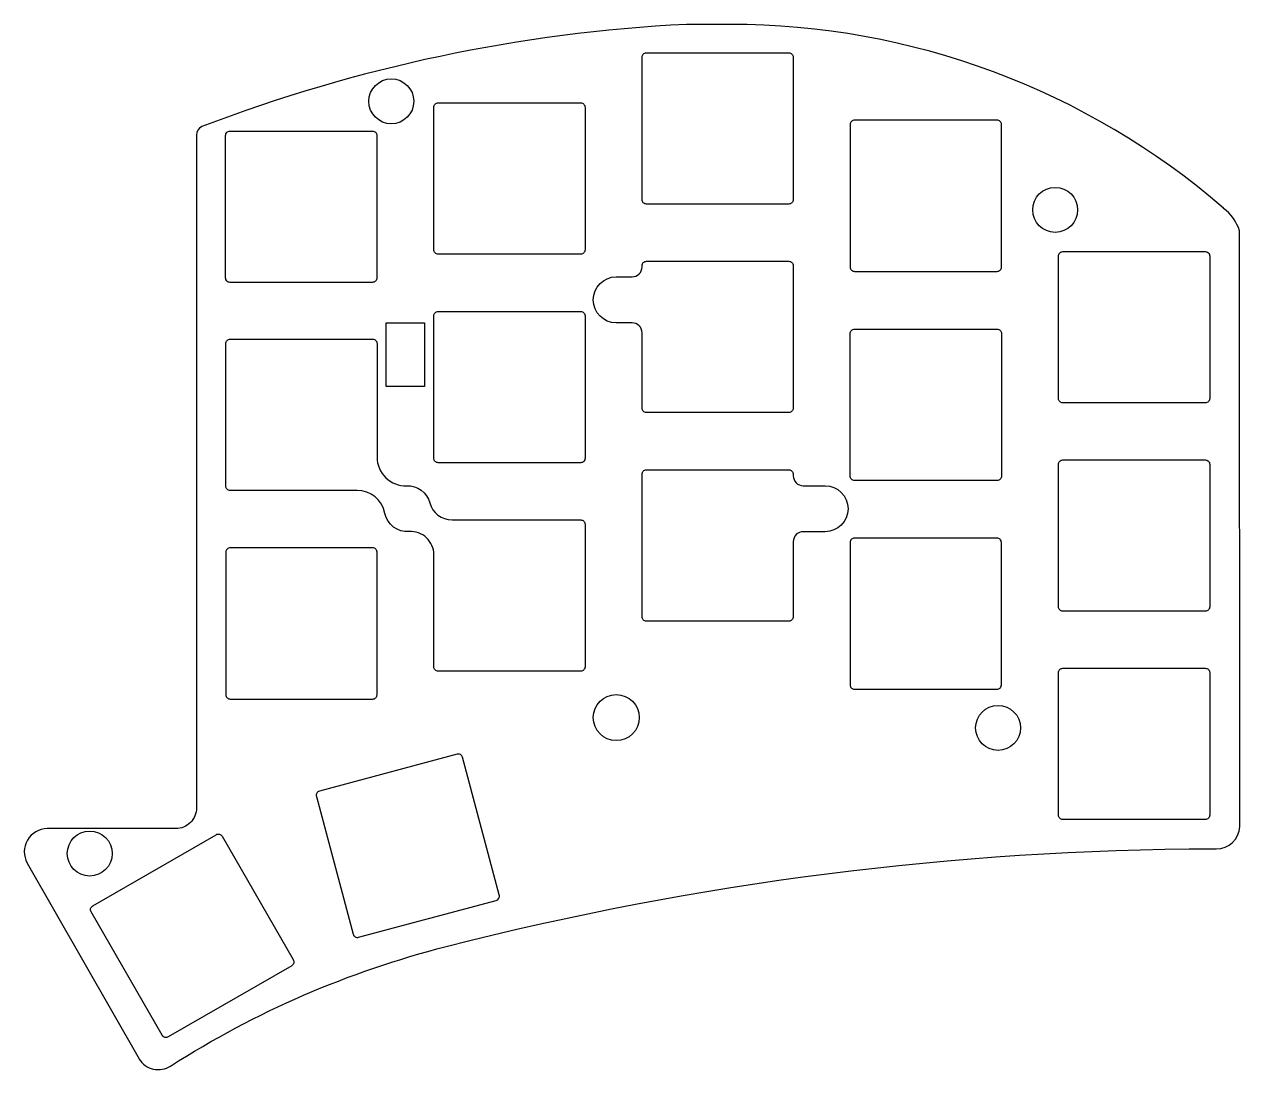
# Model space of a CAD drawing. Header units: millimetres. Extents: x 81 to 192, y -138 to -42.
import ezdxf

# ---------------------------------------------------------------- set-up
doc = ezdxf.new("R2010")
doc.units = ezdxf.units.MM
doc.layers.get('0').update_dxf_attribs({"linetype": 'CONTINUOUS'})

msp = doc.modelspace()

# ---------------------------------------------------------------- linework, layer by layer
for points in [[(94.43, -115.8), (82.72, -115.8, 0.575595), (80.89, -118.94), (91.09, -136.81), (91.09, -136.82, 0.418366), (93.96, -137.45, -0.079413), (119.11, -126.55), (119.12, -126.55, -0.062163), (189.12, -117.64), (189.39, -117.64), (189.39, -117.64, 0.409038), (191.53, -115.61), (191.52, -61.29), (191.52, -61.28, 0.15529), (190.06, -59.22), (190.06, -59.21, 0.180202), (145.02, -42.44), (141.04, -42.44), (141.04, -42.44, 0.078922), (96.82, -51.77), (96.81, -51.77, 0.290966), (96.32, -52.54), (96.33, -71.4), (96.33, -113.9, -0.414258)], [(150.79, -45.43), (150.79, -58.43, -0.414214), (150.39, -58.83), (137.39, -58.83, -0.414214), (136.99, -58.43), (136.99, -45.43, -0.414214), (137.39, -45.03), (150.39, -45.03, -0.414214)], [(117.99, -63), (117.99, -50, -0.414214), (118.39, -49.6), (131.39, -49.6, -0.414214), (131.79, -50), (131.79, -63, -0.414214), (131.39, -63.4), (118.39, -63.4, -0.414214)], [(169.79, -51.57, 0.414214), (169.39, -51.17), (156.39, -51.17, 0.414214), (155.99, -51.57), (155.99, -64.57, 0.414214), (156.39, -64.97), (169.39, -64.97, 0.414214), (169.79, -64.57)], [(112.79, -52.57), (112.79, -65.57, -0.414214), (112.39, -65.97), (99.39, -65.97, -0.414214), (98.99, -65.57), (98.99, -52.57, -0.414214), (99.39, -52.17), (112.39, -52.17, -0.414214)], [(188.79, -63.57), (188.79, -76.57, -0.414214), (188.39, -76.97), (175.39, -76.97, -0.414214), (174.99, -76.57), (174.99, -63.57, -0.414214), (175.39, -63.17), (188.39, -63.17, -0.414214)], [(150.79, -64.45), (150.79, -77.45, -0.414214), (150.39, -77.85), (137.39, -77.85, -0.414214), (136.99, -77.45), (136.99, -70.57, 0.414214), (136.09, -69.67), (134.64, -69.67, -1), (134.64, -65.47), (136.09, -65.47, 0.414214), (136.99, -64.57), (136.99, -64.45, -0.414214), (137.39, -64.05), (150.39, -64.05, -0.414214)], [(131.79, -69.02), (131.79, -82.02, -0.414214), (131.39, -82.42), (118.39, -82.42, -0.414214), (117.99, -82.02), (117.99, -69.02, -0.414214), (118.39, -68.62), (131.39, -68.62, -0.414214)], [(169.79, -70.64), (169.79, -83.64, -0.414214), (169.39, -84.04), (156.39, -84.04, -0.414214), (155.99, -83.64), (155.99, -70.64, -0.414214), (156.39, -70.24), (169.39, -70.24, -0.414214)], [(131.79, -88.04), (131.79, -101.04, -0.414214), (131.39, -101.44), (118.39, -101.44, -0.414214), (117.99, -101.04), (117.99, -90.81, 0.435311), (115.74, -88.71, -0.376668), (113.53, -87.04, 0.356394), (110.98, -84.96), (99.41, -84.96, -0.414214), (99.01, -84.56), (99.01, -71.56, -0.414214), (99.41, -71.16), (112.41, -71.16, -0.414214), (112.81, -71.56), (112.81, -81.92, 0.425478), (115.51, -84.52, -0.350518), (117.62, -86.08, 0.339801), (119.65, -87.64), (131.39, -87.64, -0.414214)], [(150.79, -89.62), (150.79, -96.47, -0.414214), (150.39, -96.87), (137.39, -96.87, -0.414214), (136.99, -96.47), (136.99, -83.47, -0.414214), (137.39, -83.07), (150.39, -83.07, -0.414214), (150.79, -83.47), (150.79, -83.62, 0.414214), (151.69, -84.52), (153.69, -84.52, -1), (153.69, -88.72), (151.69, -88.72, 0.414214)], [(188.79, -82.57), (188.79, -95.57, -0.414214), (188.39, -95.97), (175.39, -95.97, -0.414214), (174.99, -95.57), (174.99, -82.57, -0.414214), (175.39, -82.17), (188.39, -82.17, -0.414214)], [(156.38, -89.29, 0.414214), (155.98, -89.69), (155.98, -102.69, 0.414214), (156.38, -103.09), (169.38, -103.09, 0.414214), (169.78, -102.69), (169.78, -89.69, 0.414214), (169.38, -89.29)], [(99.41, -90.18, 0.414214), (99.01, -90.58), (99.01, -103.58, 0.414214), (99.41, -103.98), (112.41, -103.98, 0.414214), (112.81, -103.58), (112.81, -90.58, 0.414214), (112.41, -90.18)], [(174.99, -114.57), (174.99, -101.57, -0.414214), (175.39, -101.17), (188.39, -101.17, -0.414214), (188.79, -101.57), (188.79, -114.57, -0.414214), (188.39, -114.97), (175.39, -114.97, -0.414214)], [(110.63, -125.42, 0.414214), (111.12, -125.71), (123.68, -122.34, 0.414214), (123.96, -121.85), (120.6, -109.29, 0.414214), (120.11, -109.01), (107.55, -112.38, 0.414214), (107.27, -112.87)], [(98.66, -116.49), (105.16, -127.75, -0.414214), (105.02, -128.3), (93.76, -134.8, -0.414214), (93.21, -134.65), (86.71, -123.39, -0.414214), (86.86, -122.85), (98.12, -116.35, -0.414214)]]:
    msp.add_lwpolyline(points, format="xyb", close=True)
msp.add_lwpolyline([(113.65, -69.66), (117.15, -69.66), (117.15, -75.46), (113.65, -75.46)], close=True)
for centre, radius in [((114.11, -49.46), 2.05), ((174.69, -59.36), 2.05), ((134.64, -105.67), 2.1), ((169.48, -106.61), 2.05), ((86.59, -118.07), 2.05)]:
    msp.add_circle(centre, radius)

doc.saveas('drawing.dxf')
